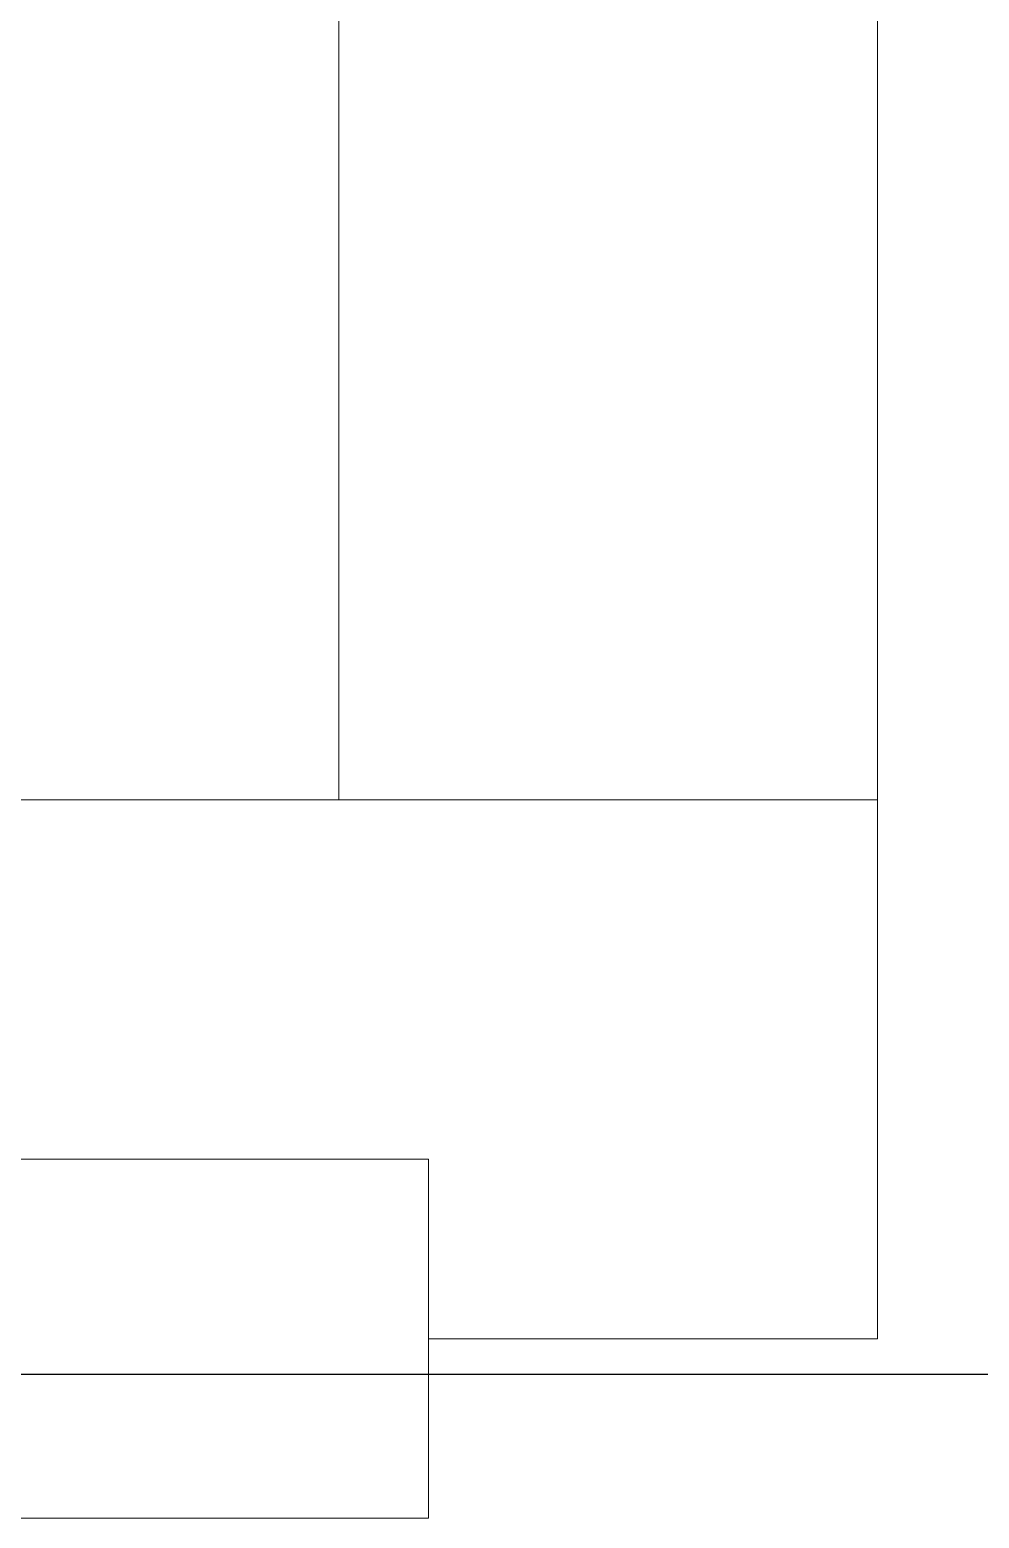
# Model space of a CAD drawing. Header units: metres. Extents: x -18745 to 220762, y -1579758 to -1356048.
# Drawn here: x 124084 to 125141, y -1404448 to -1402790 of the extents above; entities that cross this region are included whole.
import ezdxf

# ---------------------------------------------------------------- set-up
doc = ezdxf.new("R2010")
doc.units = ezdxf.units.M
doc.layers.get('0').update_dxf_attribs({"lineweight": 0})
doc.layers.add('A-100 - Copy$0$axes', color=8, linetype='Continuous')
doc.layers.add('A-100 - Copy$0$Medical Equipment and Furniture', color=8, linetype='Continuous', lineweight=0)

# ---------------------------------------------------------------- blocks, each defined once
blk = doc.blocks.new('A-100 - Copy')
at = {"layer": 'A-100 - Copy$0$axes'}
blk.add_line((178940.3, -1404287.7, 2.4), (95748.8, -1404287.7, 2.4), dxfattribs=at)
at = {"layer": 'A-100 - Copy$0$Medical Equipment and Furniture'}
for p, q in [((124428.3, -1403647.7, 0), (124428.3, -1401473, 0)), ((125028.3, -1401472.9, 0), (125028.3, -1404247.7, 0)), ((123028.3, -1403647.7, -0.5), (125028.3, -1403647.7, -2.1)), ((123028.3, -1404047.7, 0), (124528.3, -1404047.7, 0)), ((124528.3, -1404047.7, 0), (124528.3, -1404447.7, 0)), ((125028.3, -1404247.7, 0), (124528.3, -1404247.7, 2)), ((124528.3, -1404447.7, 0), (123028.3, -1404447.7, 0)), ((123028.3, -1404447.7, 0), (124528.3, -1404447.7, 0))]:
    blk.add_line(p, q, dxfattribs=at)

msp = doc.modelspace()

# ---------------------------------------------------------------- block references
msp.add_blockref('A-100 - Copy', (0, 0))

doc.saveas('drawing.dxf')
